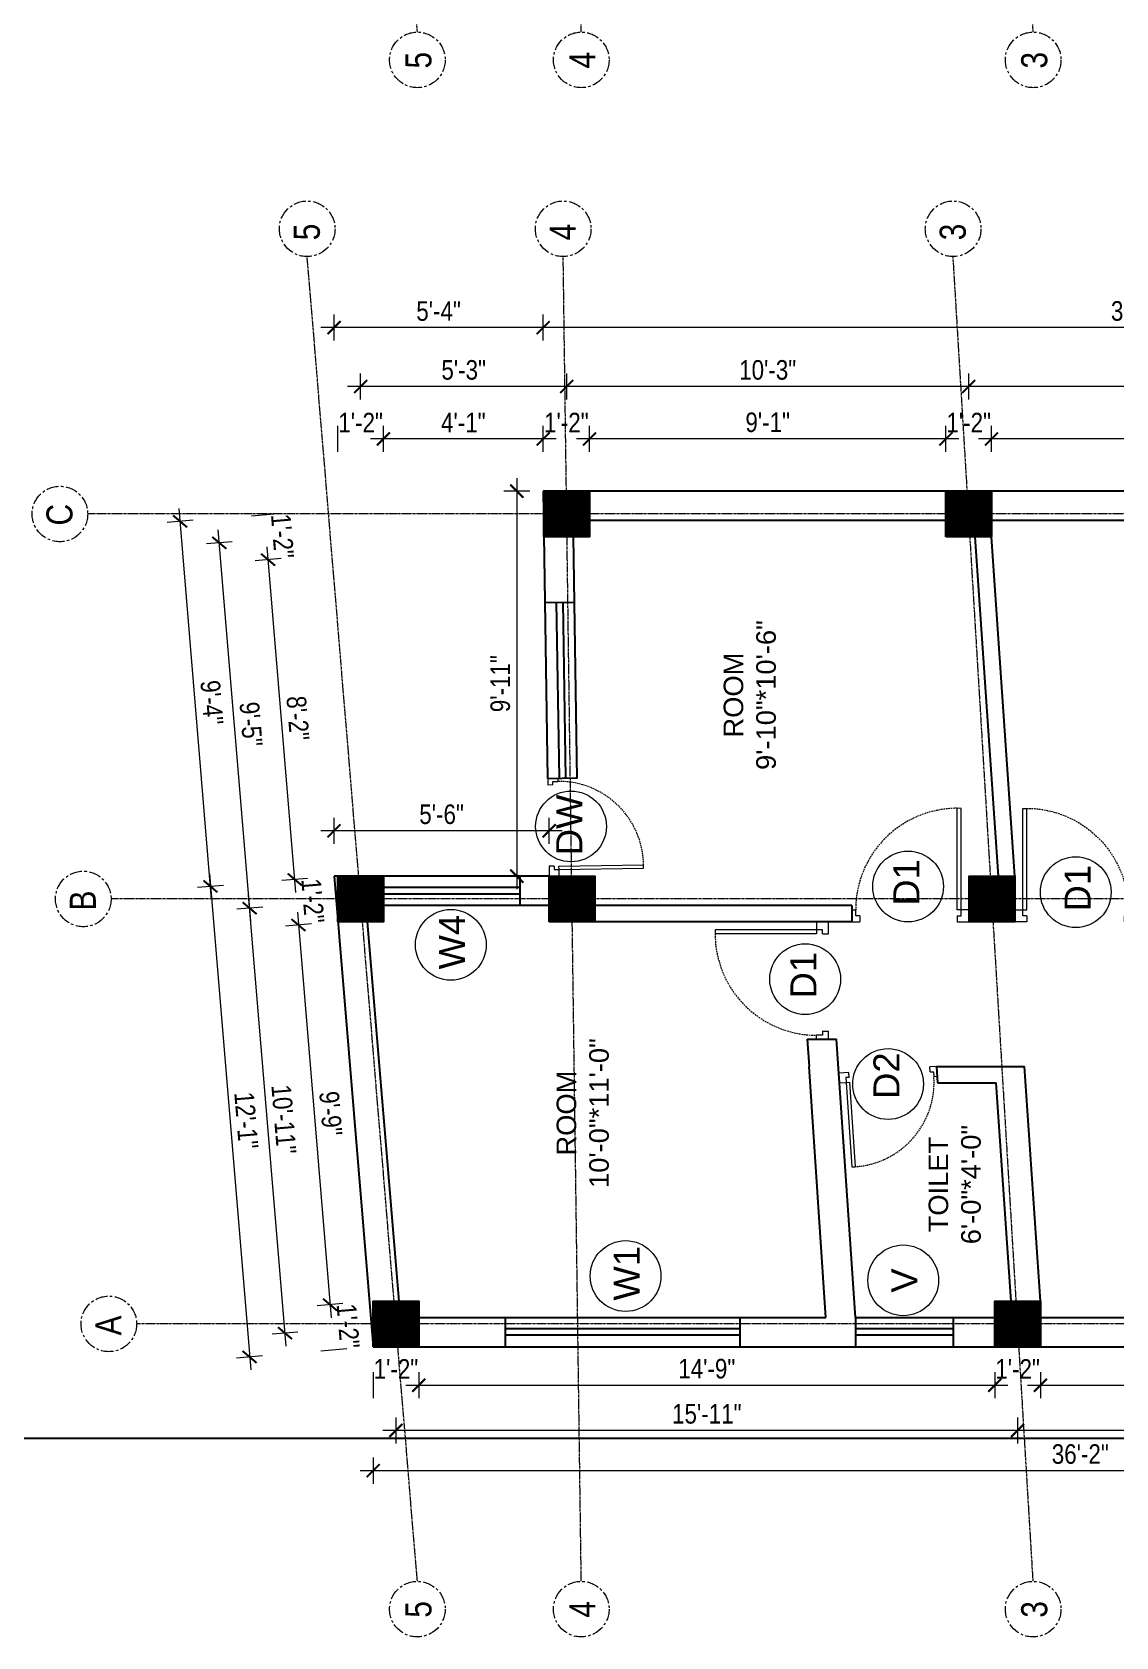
# Model space of a CAD drawing. Header units: inches. Extents: x -10117506 to -5032697, y -6529230 to -3253155.
# Drawn here: x -5060447.6 to -5060115, y -3256059.4 to -3255566.9 of the extents above; entities that cross this region are included whole.
import ezdxf

# ---------------------------------------------------------------- set-up
doc = ezdxf.new("R2010")
doc.units = ezdxf.units.IN
doc.header["$LTSCALE"] = 2
doc.header["$MEASUREMENT"] = 0
doc.header["$PDMODE"] = 34
doc.linetypes.add('CENTER', pattern=[2, 1.25, -0.25, 0.25, -0.25])
doc.linetypes.add('HIDDEN', pattern=[0.375, 0.25, -0.125])
doc.layers.get('0').update_dxf_attribs({"linetype": 'CONTINUOUS'})
doc.layers.get('DEFPOINTS').update_dxf_attribs({"color": 141, "linetype": 'CONTINUOUS'})
doc.layers.add('A-Hatch', color=7, linetype='CONTINUOUS')
for name, color, linetype, lineweight in [('Annotate-Lite.w', 177, 'CONTINUOUS', 9), ('Annotations-Bold.w', 177, 'CONTINUOUS', 13), ('DIM 1-100', 4, 'CONTINUOUS', 13), ('Door-Window.w', 4, 'CONTINUOUS', 15), ('TEXT', 181, 'CONTINUOUS', 25)]:
    doc.layers.add(name, color=color, linetype=linetype, lineweight=lineweight)
doc.styles.add('ARAIL', font='ARIALN.TTF')
doc.styles.add('arial.', font='arial.ttf')
doc.styles.add('gaurav', font='arial.ttf')
doc.styles.get("Standard").update_dxf_attribs({"font": 'ARIALN.TTF'})
doc.dimstyles.new('1 by 96', dxfattribs={"dimtxt": 6, "dimasz": 4, "dimexe": 4, "dimexo": 4, "dimgap": 2, "dimtad": 1, "dimdec": 0, "dimzin": 0, "dimdsep": 46, "dimlunit": 4, "dimtxsty": 'Standard', "dimblk": 'ARCHTICK', "dimcen": 0, "dimdle": 4, "dimadec": 0, "dimazin": 0, "dimtfac": 1, "dimtdec": 0, "dimtix": 1, "dimtofl": 0, "dimtmove": 1, "dimatfit": 3, "dimldrblk": 'ARCHTICK', "dimfxl": 4, "dimfxlon": 1, "dimtolj": 1, "dimtzin": 0, "dimlwd": -1, "dimlwe": -1, "dimarcsym": 0})

# ---------------------------------------------------------------- blocks, each defined once
blk = doc.blocks.new('3-0')
at = {"ltscale": 3}
for p, q in [((11063.05, 10097.68), (11065.97, 10099.9)), ((11065.97, 10099.9), (11066.71, 10098.92)), ((11063.05, 10097.68), (11064.53, 10095.73)), ((11065.99, 10096.84), (11064.53, 10095.73)), ((11065.25, 10097.81), (11066.71, 10098.92)), ((11065.99, 10096.84), (11065.25, 10097.81)), ((11085.5, 10074.13), (11110.32, 10092.96)), ((11086.24, 10073.15), (11111.05, 10091.97)), ((11111.05, 10091.97), (11110.32, 10092.96)), ((11084.04, 10073.02), (11082.57, 10071.91)), ((11082.57, 10071.91), (11084.79, 10068.98)), ((11084.04, 10073.02), (11084.78, 10072.04)), ((11084.78, 10072.04), (11086.24, 10073.15)), ((11084.79, 10068.98), (11087.72, 10071.2)), ((11086.24, 10073.15), (11085.5, 10074.13)), ((11087.72, 10071.2), (11086.24, 10073.15))]:
    blk.add_line(p, q, dxfattribs=at)
at = {"layer": 'Door-Window.w', "color": 9, "linetype": 'HIDDEN', "lineweight": 18}
blk.add_arc((11085.5, 10074.13), 31.16, 37.1906, 127.1465, dxfattribs=at)
blk = doc.blocks.new('_ArchTick')
at = {"color": 0, "linetype": 'ByBlock', "const_width": 0.15}
blk.add_lwpolyline([(-0.5, -0.5), (0.5, 0.5)], dxfattribs=at)
blk = doc.blocks.new('*D1544')
at = {"layer": 'DEFPOINTS', "color": 0, "ltscale": 0.5, "transparency": 16777216}
for p in [(-5060354.97, -3255825.95), (-5060380.88, -3255973.52), (-5060342.97, -3255970.37)]:
    blk.add_point(p, dxfattribs=at)
at = {"layer": 'DIM 1-100', "color": 0, "ltscale": 0.5, "transparency": 16777216}
for p, q in [((-5060393.21, -3255825.11), (-5060380.55, -3255977.51)), ((-5060388.9, -3255828.77), (-5060396.87, -3255829.43)), ((-5060376.89, -3255973.19), (-5060384.86, -3255973.85))]:
    blk.add_line(p, q, dxfattribs=at)
at = {"layer": 'DIM 1-100', "color": 0, "ltscale": 0.5, "transparency": 16777216, "xscale": 4, "yscale": 4, "zscale": 4}
for p, rotation in [((-5060392.88, -3255829.1), 94.75152698519135), ((-5060380.88, -3255973.52), 274.7515269851913)]:
    blk.add_blockref('_ArchTick', p, dxfattribs=dict(at, rotation=rotation))
at = {"layer": 'DIM 1-100', "color": 0, "ltscale": 0.5, "transparency": 16777216, "insert": (-5060381.89, -3255900.9), "char_height": 6, "attachment_point": 5, "rotation": 274.7515}
blk.add_mtext('\\A1;12\'-1"', dxfattribs=at)
blk = doc.blocks.new('*D1545')
at = {"layer": 'DEFPOINTS', "color": 0, "ltscale": 0.5, "transparency": 16777216}
for p in [(-5060367.05, -3255826.95), (-5060354.97, -3255825.95), (-5060353.81, -3255839.95)]:
    blk.add_point(p, dxfattribs=at)
at = {"layer": 'DIM 1-100', "color": 0, "ltscale": 0.5, "transparency": 16777216}
for p, q in [((-5060363.07, -3255826.62), (-5060371.04, -3255827.28)), ((-5060361.9, -3255840.62), (-5060369.88, -3255841.28))]:
    blk.add_line(p, q, dxfattribs=at)
at = {"layer": 'DIM 1-100', "color": 0, "ltscale": 0.5, "transparency": 16777216, "insert": (-5060361.48, -3255833.54), "char_height": 6, "attachment_point": 5, "rotation": 274.7515}
blk.add_mtext('\\A1;1\'-2"', dxfattribs=at)
blk = doc.blocks.new('*D1546')
at = {"layer": 'DEFPOINTS', "color": 0, "ltscale": 0.5, "transparency": 16777216}
for p in [(-5060353.81, -3255839.95), (-5060356.2, -3255957.47), (-5060342.97, -3255956.37)]:
    blk.add_point(p, dxfattribs=at)
at = {"layer": 'DIM 1-100', "color": 0, "ltscale": 0.5, "transparency": 16777216}
for p, q in [((-5060366.22, -3255836.97), (-5060355.87, -3255961.46)), ((-5060361.9, -3255840.62), (-5060369.88, -3255841.28)), ((-5060352.22, -3255957.14), (-5060360.19, -3255957.8))]:
    blk.add_line(p, q, dxfattribs=at)
at = {"layer": 'DIM 1-100', "color": 0, "ltscale": 0.5, "transparency": 16777216, "xscale": 4, "yscale": 4, "zscale": 4}
for p, rotation in [((-5060365.89, -3255840.95), 94.75152700322485), ((-5060356.2, -3255957.47), 274.7515270032249)]:
    blk.add_blockref('_ArchTick', p, dxfattribs=dict(at, rotation=rotation))
at = {"layer": 'DIM 1-100', "color": 0, "ltscale": 0.5, "transparency": 16777216, "insert": (-5060356, -3255898.79), "char_height": 6, "attachment_point": 5, "rotation": 274.7515}
blk.add_mtext('\\A1;9\'-9"', dxfattribs=at)
blk = doc.blocks.new('*D1547')
at = {"layer": 'DEFPOINTS', "color": 0, "ltscale": 0.5, "transparency": 16777216}
for p in [(-5060342.97, -3255956.37), (-5060355.05, -3255971.38), (-5060342.97, -3255970.37)]:
    blk.add_point(p, dxfattribs=at)
at = {"layer": 'DIM 1-100', "color": 0, "ltscale": 0.5, "transparency": 16777216}
for p, q in [((-5060352.22, -3255957.14), (-5060360.19, -3255957.8)), ((-5060351.06, -3255971.04), (-5060359.03, -3255971.71))]:
    blk.add_line(p, q, dxfattribs=at)
at = {"layer": 'DIM 1-100', "color": 0, "ltscale": 0.5, "transparency": 16777216, "insert": (-5060350.63, -3255964.01), "char_height": 6, "attachment_point": 5, "rotation": 274.7515}
blk.add_mtext('\\A1;1\'-2"', dxfattribs=at)
blk = doc.blocks.new('*D1548')
at = {"layer": 'DEFPOINTS', "color": 0, "ltscale": 0.5, "transparency": 16777216}
for p in [(-5060380.86, -3255835.78), (-5060346.81, -3255832.95), (-5060335.97, -3255963.37)]:
    blk.add_point(p, dxfattribs=at)
at = {"layer": 'DIM 1-100', "color": 0, "ltscale": 0.5, "transparency": 16777216}
for p, q in [((-5060369.68, -3255970.19), (-5060381.19, -3255831.79)), ((-5060376.87, -3255835.45), (-5060384.84, -3255836.11)), ((-5060366.03, -3255965.87), (-5060374, -3255966.53))]:
    blk.add_line(p, q, dxfattribs=at)
at = {"layer": 'DIM 1-100', "color": 0, "ltscale": 0.5, "transparency": 16777216, "xscale": 4, "yscale": 4, "zscale": 4}
for p, rotation in [((-5060380.86, -3255835.78), 94.75152698525795), ((-5060370.02, -3255966.2), 274.751526985258)]:
    blk.add_blockref('_ArchTick', p, dxfattribs=dict(at, rotation=rotation))
at = {"layer": 'DIM 1-100', "color": 0, "ltscale": 0.5, "transparency": 16777216, "insert": (-5060370.39, -3255900.57), "char_height": 6, "attachment_point": 5, "rotation": 274.7515}
blk.add_mtext('\\A1;10\'-11"', dxfattribs=at)
blk = doc.blocks.new('*D1549')
at = {"layer": 'DEFPOINTS', "color": 0, "ltscale": 0.5, "transparency": 16777216}
for p in [(-5060342.97, -3255970.37), (-5060328.97, -3255970.37), (-5060328.97, -3255982.2)]:
    blk.add_point(p, dxfattribs=at)
at = {"layer": 'DIM 1-100', "color": 0, "ltscale": 0.5, "transparency": 16777216}
for p, q in [((-5060342.97, -3255978.2), (-5060342.97, -3255986.2)), ((-5060328.97, -3255978.2), (-5060328.97, -3255986.2))]:
    blk.add_line(p, q, dxfattribs=at)
at = {"layer": 'DIM 1-100', "color": 0, "ltscale": 0.5, "transparency": 16777216, "insert": (-5060335.97, -3255977.19), "char_height": 6, "attachment_point": 5}
blk.add_mtext('\\A1;1\'-2"', dxfattribs=at)
blk = doc.blocks.new('*D1550')
at = {"layer": 'DEFPOINTS', "color": 0, "ltscale": 0.5, "transparency": 16777216}
for p in [(-5060328.97, -3255970.37), (-5060152.18, -3255970.37), (-5060152.18, -3255982.2)]:
    blk.add_point(p, dxfattribs=at)
at = {"layer": 'DIM 1-100', "color": 0, "ltscale": 0.5, "transparency": 16777216}
for p, q in [((-5060328.97, -3255978.2), (-5060328.97, -3255986.2)), ((-5060152.18, -3255978.2), (-5060152.18, -3255986.2)), ((-5060332.97, -3255982.2), (-5060148.18, -3255982.2))]:
    blk.add_line(p, q, dxfattribs=at)
at = {"layer": 'DIM 1-100', "color": 0, "ltscale": 0.5, "transparency": 16777216, "xscale": 4, "yscale": 4, "zscale": 4, "rotation": 180}
blk.add_blockref('_ArchTick', (-5060328.97, -3255982.2), dxfattribs=at)
at = {"layer": 'DIM 1-100', "color": 0, "ltscale": 0.5, "transparency": 16777216, "xscale": 4, "yscale": 4, "zscale": 4}
blk.add_blockref('_ArchTick', (-5060152.18, -3255982.2), dxfattribs=at)
at = {"layer": 'DIM 1-100', "color": 0, "ltscale": 0.5, "transparency": 16777216, "insert": (-5060240.57, -3255977.14), "char_height": 6, "attachment_point": 5}
blk.add_mtext('\\A1;14\'-9"', dxfattribs=at)
blk = doc.blocks.new('*D1551')
at = {"layer": 'DEFPOINTS', "color": 0, "ltscale": 0.5, "transparency": 16777216}
for p in [(-5060152.18, -3255970.37), (-5060138.18, -3255970.37), (-5060138.18, -3255982.2)]:
    blk.add_point(p, dxfattribs=at)
at = {"layer": 'DIM 1-100', "color": 0, "ltscale": 0.5, "transparency": 16777216}
for p, q in [((-5060152.18, -3255978.2), (-5060152.18, -3255986.2)), ((-5060138.18, -3255978.2), (-5060138.18, -3255986.2))]:
    blk.add_line(p, q, dxfattribs=at)
at = {"layer": 'DIM 1-100', "color": 0, "ltscale": 0.5, "transparency": 16777216, "insert": (-5060145.18, -3255977.19), "char_height": 6, "attachment_point": 5}
blk.add_mtext('\\A1;1\'-2"', dxfattribs=at)
blk = doc.blocks.new('*D1552')
at = {"layer": 'DEFPOINTS', "color": 0, "ltscale": 0.5, "transparency": 16777216}
for p in [(-5060138.18, -3255970.37), (-5060016.93, -3255970.37), (-5060016.93, -3255982.2)]:
    blk.add_point(p, dxfattribs=at)
at = {"layer": 'DIM 1-100', "color": 0, "ltscale": 0.5, "transparency": 16777216}
for p, q in [((-5060138.18, -3255978.2), (-5060138.18, -3255986.2)), ((-5060016.93, -3255978.2), (-5060016.93, -3255986.2)), ((-5060142.18, -3255982.2), (-5060012.93, -3255982.2))]:
    blk.add_line(p, q, dxfattribs=at)
at = {"layer": 'DIM 1-100', "color": 0, "ltscale": 0.5, "transparency": 16777216, "xscale": 4, "yscale": 4, "zscale": 4, "rotation": 180}
blk.add_blockref('_ArchTick', (-5060138.18, -3255982.2), dxfattribs=at)
at = {"layer": 'DIM 1-100', "color": 0, "ltscale": 0.5, "transparency": 16777216, "xscale": 4, "yscale": 4, "zscale": 4}
blk.add_blockref('_ArchTick', (-5060016.93, -3255982.2), dxfattribs=at)
at = {"layer": 'DIM 1-100', "color": 0, "ltscale": 0.5, "transparency": 16777216, "insert": (-5060077.55, -3255977.14), "char_height": 6, "attachment_point": 5}
blk.add_mtext('\\A1;10\'-1"', dxfattribs=at)
blk = doc.blocks.new('*D1557')
at = {"layer": 'DEFPOINTS', "color": 0, "ltscale": 0.5, "transparency": 16777216}
for p in [(-5060145.18, -3255963.37), (-5060009.93, -3255963.37), (-5060145.18, -3255996.07)]:
    blk.add_point(p, dxfattribs=at)
at = {"layer": 'DIM 1-100', "color": 0, "ltscale": 0.5, "transparency": 16777216}
for p, q in [((-5060145.18, -3255992.07), (-5060145.18, -3256000.07)), ((-5060009.93, -3255992.07), (-5060009.93, -3256000.07)), ((-5060005.93, -3255996.07), (-5060149.18, -3255996.07))]:
    blk.add_line(p, q, dxfattribs=at)
at = {"layer": 'DIM 1-100', "color": 0, "ltscale": 0.5, "transparency": 16777216, "xscale": 4, "yscale": 4, "zscale": 4, "rotation": 180}
blk.add_blockref('_ArchTick', (-5060145.18, -3255996.07), dxfattribs=at)
at = {"layer": 'DIM 1-100', "color": 0, "ltscale": 0.5, "transparency": 16777216, "xscale": 4, "yscale": 4, "zscale": 4}
blk.add_blockref('_ArchTick', (-5060009.93, -3255996.07), dxfattribs=at)
at = {"layer": 'DIM 1-100', "color": 0, "ltscale": 0.5, "transparency": 16777216, "insert": (-5060077.55, -3255991.01), "char_height": 6, "attachment_point": 5}
blk.add_mtext('\\A1;11\'-3"', dxfattribs=at)
blk = doc.blocks.new('*D1558')
at = {"layer": 'DEFPOINTS', "color": 0, "ltscale": 0.5, "transparency": 16777216}
for p in [(-5060335.97, -3255963.37), (-5060145.18, -3255963.37), (-5060335.97, -3255996.07)]:
    blk.add_point(p, dxfattribs=at)
at = {"layer": 'DIM 1-100', "color": 0, "ltscale": 0.5, "transparency": 16777216}
for p, q in [((-5060335.97, -3255992.07), (-5060335.97, -3256000.07)), ((-5060145.18, -3255992.07), (-5060145.18, -3256000.07)), ((-5060141.18, -3255996.07), (-5060339.97, -3255996.07))]:
    blk.add_line(p, q, dxfattribs=at)
at = {"layer": 'DIM 1-100', "color": 0, "ltscale": 0.5, "transparency": 16777216, "xscale": 4, "yscale": 4, "zscale": 4, "rotation": 180}
blk.add_blockref('_ArchTick', (-5060335.97, -3255996.07), dxfattribs=at)
at = {"layer": 'DIM 1-100', "color": 0, "ltscale": 0.5, "transparency": 16777216, "xscale": 4, "yscale": 4, "zscale": 4}
blk.add_blockref('_ArchTick', (-5060145.18, -3255996.07), dxfattribs=at)
at = {"layer": 'DIM 1-100', "color": 0, "ltscale": 0.5, "transparency": 16777216, "insert": (-5060240.57, -3255991.01), "char_height": 6, "attachment_point": 5}
blk.add_mtext('\\A1;15\'-11"', dxfattribs=at)
blk = doc.blocks.new('*D1559')
at = {"layer": 'DEFPOINTS', "color": 0, "ltscale": 0.5, "transparency": 16777216}
for p in [(-5060342.97, -3255970.37), (-5059908.91, -3255970.37), (-5059908.91, -3256008.41)]:
    blk.add_point(p, dxfattribs=at)
at = {"layer": 'DIM 1-100', "color": 0, "ltscale": 0.5, "transparency": 16777216}
for p, q in [((-5060342.97, -3256004.41), (-5060342.97, -3256012.41)), ((-5059908.91, -3256004.41), (-5059908.91, -3256012.41)), ((-5060346.97, -3256008.41), (-5059904.91, -3256008.41))]:
    blk.add_line(p, q, dxfattribs=at)
at = {"layer": 'DIM 1-100', "color": 0, "ltscale": 0.5, "transparency": 16777216, "xscale": 4, "yscale": 4, "zscale": 4, "rotation": 180}
blk.add_blockref('_ArchTick', (-5060342.97, -3256008.41), dxfattribs=at)
at = {"layer": 'DIM 1-100', "color": 0, "ltscale": 0.5, "transparency": 16777216, "xscale": 4, "yscale": 4, "zscale": 4}
blk.add_blockref('_ArchTick', (-5059908.91, -3256008.41), dxfattribs=at)
at = {"layer": 'DIM 1-100', "color": 0, "ltscale": 0.5, "transparency": 16777216, "insert": (-5060125.94, -3256003.35), "char_height": 6, "attachment_point": 5}
blk.add_mtext('\\A1;36\'-2"', dxfattribs=at)
blk = doc.blocks.new('*D1565')
at = {"layer": 'DEFPOINTS', "color": 0, "ltscale": 0.5, "transparency": 16777216}
for p in [(-5060153.19, -3255691.74), (-5060153.19, -3255707.8), (-5060031.95, -3255707.79)]:
    blk.add_point(p, dxfattribs=at)
at = {"layer": 'DIM 1-100', "color": 0, "ltscale": 0.5, "transparency": 16777216}
for p, q in [((-5060153.19, -3255695.74), (-5060153.19, -3255687.74)), ((-5060031.95, -3255695.74), (-5060031.95, -3255687.74)), ((-5060027.95, -3255691.74), (-5060157.19, -3255691.74))]:
    blk.add_line(p, q, dxfattribs=at)
at = {"layer": 'DIM 1-100', "color": 0, "ltscale": 0.5, "transparency": 16777216, "xscale": 4, "yscale": 4, "zscale": 4, "rotation": 180}
blk.add_blockref('_ArchTick', (-5060153.19, -3255691.74), dxfattribs=at)
at = {"layer": 'DIM 1-100', "color": 0, "ltscale": 0.5, "transparency": 16777216, "xscale": 4, "yscale": 4, "zscale": 4}
blk.add_blockref('_ArchTick', (-5060031.95, -3255691.74), dxfattribs=at)
at = {"layer": 'DIM 1-100', "color": 0, "ltscale": 0.5, "transparency": 16777216, "insert": (-5060092.57, -3255686.68), "char_height": 6, "attachment_point": 5}
blk.add_mtext('\\A1;10\'-1"', dxfattribs=at)
blk = doc.blocks.new('*D1566')
at = {"layer": 'DEFPOINTS', "color": 0, "ltscale": 0.5, "transparency": 16777216}
for p in [(-5060167.19, -3255691.74), (-5060167.19, -3255707.79), (-5060153.19, -3255707.8)]:
    blk.add_point(p, dxfattribs=at)
at = {"layer": 'DIM 1-100', "color": 0, "ltscale": 0.5, "transparency": 16777216}
for p, q in [((-5060167.19, -3255695.74), (-5060167.19, -3255687.74)), ((-5060153.19, -3255695.74), (-5060153.19, -3255687.74))]:
    blk.add_line(p, q, dxfattribs=at)
at = {"layer": 'DIM 1-100', "color": 0, "ltscale": 0.5, "transparency": 16777216, "insert": (-5060160.19, -3255686.73), "char_height": 6, "attachment_point": 5}
blk.add_mtext('\\A1;1\'-2"', dxfattribs=at)
blk = doc.blocks.new('*D1567')
at = {"layer": 'DEFPOINTS', "color": 0, "ltscale": 0.5, "transparency": 16777216}
for p in [(-5060276.56, -3255691.74), (-5060276.56, -3255707.79), (-5060167.19, -3255707.79)]:
    blk.add_point(p, dxfattribs=at)
at = {"layer": 'DIM 1-100', "color": 0, "ltscale": 0.5, "transparency": 16777216}
for p, q in [((-5060276.56, -3255695.74), (-5060276.56, -3255687.74)), ((-5060167.19, -3255695.74), (-5060167.19, -3255687.74)), ((-5060163.19, -3255691.74), (-5060280.56, -3255691.74))]:
    blk.add_line(p, q, dxfattribs=at)
at = {"layer": 'DIM 1-100', "color": 0, "ltscale": 0.5, "transparency": 16777216, "xscale": 4, "yscale": 4, "zscale": 4, "rotation": 180}
blk.add_blockref('_ArchTick', (-5060276.56, -3255691.74), dxfattribs=at)
at = {"layer": 'DIM 1-100', "color": 0, "ltscale": 0.5, "transparency": 16777216, "xscale": 4, "yscale": 4, "zscale": 4}
blk.add_blockref('_ArchTick', (-5060167.19, -3255691.74), dxfattribs=at)
at = {"layer": 'DIM 1-100', "color": 0, "ltscale": 0.5, "transparency": 16777216, "insert": (-5060221.88, -3255686.68), "char_height": 6, "attachment_point": 5}
blk.add_mtext('\\A1;9\'-1"', dxfattribs=at)
blk = doc.blocks.new('*D1568')
at = {"layer": 'DEFPOINTS', "color": 0, "ltscale": 0.5, "transparency": 16777216}
for p in [(-5060290.78, -3255691.74), (-5060290.78, -3255708.01), (-5060276.56, -3255707.79)]:
    blk.add_point(p, dxfattribs=at)
at = {"layer": 'DIM 1-100', "color": 0, "ltscale": 0.5, "transparency": 16777216}
for p, q in [((-5060290.78, -3255695.74), (-5060290.78, -3255687.74)), ((-5060276.56, -3255695.74), (-5060276.56, -3255687.74))]:
    blk.add_line(p, q, dxfattribs=at)
at = {"layer": 'DIM 1-100', "color": 0, "ltscale": 0.5, "transparency": 16777216, "insert": (-5060283.67, -3255686.73), "char_height": 6, "attachment_point": 5}
blk.add_mtext('\\A1;1\'-2"', dxfattribs=at)
blk = doc.blocks.new('*D1569')
at = {"layer": 'DEFPOINTS', "color": 0, "ltscale": 0.5, "transparency": 16777216}
for p in [(-5060339.81, -3255691.74), (-5060290.78, -3255708.01), (-5060339.81, -3255825.95)]:
    blk.add_point(p, dxfattribs=at)
at = {"layer": 'DIM 1-100', "color": 0, "ltscale": 0.5, "transparency": 16777216}
for p, q in [((-5060339.81, -3255695.74), (-5060339.81, -3255687.74)), ((-5060290.78, -3255695.74), (-5060290.78, -3255687.74)), ((-5060286.78, -3255691.74), (-5060343.81, -3255691.74))]:
    blk.add_line(p, q, dxfattribs=at)
at = {"layer": 'DIM 1-100', "color": 0, "ltscale": 0.5, "transparency": 16777216, "xscale": 4, "yscale": 4, "zscale": 4, "rotation": 180}
blk.add_blockref('_ArchTick', (-5060339.81, -3255691.74), dxfattribs=at)
at = {"layer": 'DIM 1-100', "color": 0, "ltscale": 0.5, "transparency": 16777216, "xscale": 4, "yscale": 4, "zscale": 4}
blk.add_blockref('_ArchTick', (-5060290.78, -3255691.74), dxfattribs=at)
at = {"layer": 'DIM 1-100', "color": 0, "ltscale": 0.5, "transparency": 16777216, "insert": (-5060315.29, -3255686.73), "char_height": 6, "attachment_point": 5}
blk.add_mtext('\\A1;4\'-1"', dxfattribs=at)
blk = doc.blocks.new('*D1570')
at = {"layer": 'DEFPOINTS', "color": 0, "ltscale": 0.5, "transparency": 16777216}
for p in [(-5060353.81, -3255691.74), (-5060353.81, -3255825.95), (-5060339.81, -3255825.95)]:
    blk.add_point(p, dxfattribs=at)
at = {"layer": 'DIM 1-100', "color": 0, "ltscale": 0.5, "transparency": 16777216}
for p, q in [((-5060353.81, -3255695.74), (-5060353.81, -3255687.74)), ((-5060339.81, -3255695.74), (-5060339.81, -3255687.74))]:
    blk.add_line(p, q, dxfattribs=at)
at = {"layer": 'DIM 1-100', "color": 0, "ltscale": 0.5, "transparency": 16777216, "insert": (-5060346.81, -3255686.73), "char_height": 6, "attachment_point": 5}
blk.add_mtext('\\A1;1\'-2"', dxfattribs=at)
blk = doc.blocks.new('*D1578')
at = {"layer": 'DEFPOINTS', "color": 0, "ltscale": 0.5, "transparency": 16777216}
for p in [(-5060160.19, -3255675.66), (-5060160.19, -3255714.8), (-5060024.95, -3255714.79)]:
    blk.add_point(p, dxfattribs=at)
at = {"layer": 'DIM 1-100', "color": 0, "ltscale": 0.5, "transparency": 16777216}
for p, q in [((-5060160.19, -3255679.66), (-5060160.19, -3255671.66)), ((-5060024.95, -3255679.66), (-5060024.95, -3255671.66)), ((-5060020.95, -3255675.66), (-5060164.19, -3255675.66))]:
    blk.add_line(p, q, dxfattribs=at)
at = {"layer": 'DIM 1-100', "color": 0, "ltscale": 0.5, "transparency": 16777216, "xscale": 4, "yscale": 4, "zscale": 4, "rotation": 180}
blk.add_blockref('_ArchTick', (-5060160.19, -3255675.66), dxfattribs=at)
at = {"layer": 'DIM 1-100', "color": 0, "ltscale": 0.5, "transparency": 16777216, "xscale": 4, "yscale": 4, "zscale": 4}
blk.add_blockref('_ArchTick', (-5060024.95, -3255675.66), dxfattribs=at)
at = {"layer": 'DIM 1-100', "color": 0, "ltscale": 0.5, "transparency": 16777216, "insert": (-5060092.57, -3255670.6), "char_height": 6, "attachment_point": 5}
blk.add_mtext('\\A1;11\'-3"', dxfattribs=at)
blk = doc.blocks.new('*D1579')
at = {"layer": 'DEFPOINTS', "color": 0, "ltscale": 0.5, "transparency": 16777216}
for p in [(-5060283.56, -3255675.66), (-5060283.56, -3255714.79), (-5060160.19, -3255714.8)]:
    blk.add_point(p, dxfattribs=at)
at = {"layer": 'DIM 1-100', "color": 0, "ltscale": 0.5, "transparency": 16777216}
for p, q in [((-5060283.56, -3255679.66), (-5060283.56, -3255671.66)), ((-5060160.19, -3255679.66), (-5060160.19, -3255671.66)), ((-5060156.19, -3255675.66), (-5060287.56, -3255675.66))]:
    blk.add_line(p, q, dxfattribs=at)
at = {"layer": 'DIM 1-100', "color": 0, "ltscale": 0.5, "transparency": 16777216, "xscale": 4, "yscale": 4, "zscale": 4, "rotation": 180}
blk.add_blockref('_ArchTick', (-5060283.56, -3255675.66), dxfattribs=at)
at = {"layer": 'DIM 1-100', "color": 0, "ltscale": 0.5, "transparency": 16777216, "xscale": 4, "yscale": 4, "zscale": 4}
blk.add_blockref('_ArchTick', (-5060160.19, -3255675.66), dxfattribs=at)
at = {"layer": 'DIM 1-100', "color": 0, "ltscale": 0.5, "transparency": 16777216, "insert": (-5060221.88, -3255670.6), "char_height": 6, "attachment_point": 5}
blk.add_mtext('\\A1;10\'-3"', dxfattribs=at)
blk = doc.blocks.new('*D1580')
at = {"layer": 'DEFPOINTS', "color": 0, "ltscale": 0.5, "transparency": 16777216}
for p in [(-5060346.81, -3255675.66), (-5060283.56, -3255714.79), (-5060346.81, -3255832.95)]:
    blk.add_point(p, dxfattribs=at)
at = {"layer": 'DIM 1-100', "color": 0, "ltscale": 0.5, "transparency": 16777216}
for p, q in [((-5060346.81, -3255679.66), (-5060346.81, -3255671.66)), ((-5060283.56, -3255679.66), (-5060283.56, -3255671.66)), ((-5060279.56, -3255675.66), (-5060350.81, -3255675.66))]:
    blk.add_line(p, q, dxfattribs=at)
at = {"layer": 'DIM 1-100', "color": 0, "ltscale": 0.5, "transparency": 16777216, "xscale": 4, "yscale": 4, "zscale": 4, "rotation": 180}
blk.add_blockref('_ArchTick', (-5060346.81, -3255675.66), dxfattribs=at)
at = {"layer": 'DIM 1-100', "color": 0, "ltscale": 0.5, "transparency": 16777216, "xscale": 4, "yscale": 4, "zscale": 4}
blk.add_blockref('_ArchTick', (-5060283.56, -3255675.66), dxfattribs=at)
at = {"layer": 'DIM 1-100', "color": 0, "ltscale": 0.5, "transparency": 16777216, "insert": (-5060315.18, -3255670.6), "char_height": 6, "attachment_point": 5}
blk.add_mtext('\\A1;5\'-3"', dxfattribs=at)
blk = doc.blocks.new('*D1581')
at = {"layer": 'DEFPOINTS', "color": 0, "ltscale": 0.5, "transparency": 16777216}
for p in [(-5060290.78, -3255657.59), (-5060290.78, -3255707.79), (-5059924.78, -3255707.79)]:
    blk.add_point(p, dxfattribs=at)
at = {"layer": 'DIM 1-100', "color": 0, "ltscale": 0.5, "transparency": 16777216}
for p, q in [((-5060290.78, -3255661.59), (-5060290.78, -3255653.59)), ((-5059924.78, -3255661.59), (-5059924.78, -3255653.59)), ((-5059920.78, -3255657.59), (-5060294.78, -3255657.59))]:
    blk.add_line(p, q, dxfattribs=at)
at = {"layer": 'DIM 1-100', "color": 0, "ltscale": 0.5, "transparency": 16777216, "xscale": 4, "yscale": 4, "zscale": 4, "rotation": 180}
blk.add_blockref('_ArchTick', (-5060290.78, -3255657.59), dxfattribs=at)
at = {"layer": 'DIM 1-100', "color": 0, "ltscale": 0.5, "transparency": 16777216, "xscale": 4, "yscale": 4, "zscale": 4}
blk.add_blockref('_ArchTick', (-5059924.78, -3255657.59), dxfattribs=at)
at = {"layer": 'DIM 1-100', "color": 0, "ltscale": 0.5, "transparency": 16777216, "insert": (-5060107.78, -3255652.52), "char_height": 6, "attachment_point": 5}
blk.add_mtext('\\A1;30\'-6"', dxfattribs=at)
blk = doc.blocks.new('*D1582')
at = {"layer": 'DEFPOINTS', "color": 0, "ltscale": 0.5, "transparency": 16777216}
for p in [(-5060354.97, -3255657.59), (-5060290.78, -3255707.79), (-5060354.97, -3255825.95)]:
    blk.add_point(p, dxfattribs=at)
at = {"layer": 'DIM 1-100', "color": 0, "ltscale": 0.5, "transparency": 16777216}
for p, q in [((-5060354.97, -3255661.59), (-5060354.97, -3255653.59)), ((-5060290.78, -3255661.59), (-5060290.78, -3255653.59)), ((-5060286.78, -3255657.59), (-5060358.97, -3255657.59))]:
    blk.add_line(p, q, dxfattribs=at)
at = {"layer": 'DIM 1-100', "color": 0, "ltscale": 0.5, "transparency": 16777216, "xscale": 4, "yscale": 4, "zscale": 4, "rotation": 180}
blk.add_blockref('_ArchTick', (-5060354.97, -3255657.59), dxfattribs=at)
at = {"layer": 'DIM 1-100', "color": 0, "ltscale": 0.5, "transparency": 16777216, "xscale": 4, "yscale": 4, "zscale": 4}
blk.add_blockref('_ArchTick', (-5060290.78, -3255657.59), dxfattribs=at)
at = {"layer": 'DIM 1-100', "color": 0, "ltscale": 0.5, "transparency": 16777216, "insert": (-5060322.88, -3255652.54), "char_height": 6, "attachment_point": 5}
blk.add_mtext('\\A1;5\'-4"', dxfattribs=at)
blk = doc.blocks.new('*D1583')
at = {"layer": 'DEFPOINTS', "color": 0, "ltscale": 0.5, "transparency": 16777216}
for p in [(-5060354.97, -3255812.04), (-5060354.97, -3255825.95), (-5060288.95, -3255825.95)]:
    blk.add_point(p, dxfattribs=at)
at = {"layer": 'DIM 1-100', "color": 0, "ltscale": 0.5, "transparency": 16777216}
for p, q in [((-5060284.95, -3255812.04), (-5060358.97, -3255812.04)), ((-5060354.97, -3255816.04), (-5060354.97, -3255808.04)), ((-5060288.95, -3255816.04), (-5060288.95, -3255808.04))]:
    blk.add_line(p, q, dxfattribs=at)
at = {"layer": 'DIM 1-100', "color": 0, "ltscale": 0.5, "transparency": 16777216, "xscale": 4, "yscale": 4, "zscale": 4, "rotation": 180}
blk.add_blockref('_ArchTick', (-5060354.97, -3255812.04), dxfattribs=at)
at = {"layer": 'DIM 1-100', "color": 0, "ltscale": 0.5, "transparency": 16777216, "xscale": 4, "yscale": 4, "zscale": 4}
blk.add_blockref('_ArchTick', (-5060288.95, -3255812.04), dxfattribs=at)
at = {"layer": 'DIM 1-100', "color": 0, "ltscale": 0.5, "transparency": 16777216, "insert": (-5060321.96, -3255806.98), "char_height": 6, "attachment_point": 5}
blk.add_mtext('\\A1;5\'-6"', dxfattribs=at)
blk = doc.blocks.new('*D1584')
at = {"layer": 'DEFPOINTS', "color": 0, "ltscale": 0.5, "transparency": 16777216}
for p in [(-5060290.78, -3255707.79), (-5060298.87, -3255825.95), (-5060288.95, -3255825.95)]:
    blk.add_point(p, dxfattribs=at)
at = {"layer": 'DIM 1-100', "color": 0, "ltscale": 0.5, "transparency": 16777216}
for p, q in [((-5060298.87, -3255703.79), (-5060298.87, -3255829.95)), ((-5060294.87, -3255707.79), (-5060302.87, -3255707.79)), ((-5060294.87, -3255825.95), (-5060302.87, -3255825.95))]:
    blk.add_line(p, q, dxfattribs=at)
at = {"layer": 'DIM 1-100', "color": 0, "ltscale": 0.5, "transparency": 16777216, "xscale": 4, "yscale": 4, "zscale": 4}
for p, rotation in [((-5060298.87, -3255707.79), 90), ((-5060298.87, -3255825.95), 270)]:
    blk.add_blockref('_ArchTick', p, dxfattribs=dict(at, rotation=rotation))
at = {"layer": 'DIM 1-100', "color": 0, "ltscale": 0.5, "transparency": 16777216, "insert": (-5060303.93, -3255766.87), "char_height": 6, "attachment_point": 5, "rotation": 90}
blk.add_mtext('\\A1;9\'-11"', dxfattribs=at)
blk = doc.blocks.new('*D1585')
at = {"layer": 'DEFPOINTS', "color": 0, "ltscale": 0.5, "transparency": 16777216}
for p in [(-5060290.56, -3255721.79), (-5060375.21, -3255728.82), (-5060354.97, -3255825.95)]:
    blk.add_point(p, dxfattribs=at)
at = {"layer": 'DIM 1-100', "color": 0, "ltscale": 0.5, "transparency": 16777216}
for p, q in [((-5060371.22, -3255728.49), (-5060379.2, -3255729.15)), ((-5060366.72, -3255830.94), (-5060375.54, -3255724.84)), ((-5060363.07, -3255826.62), (-5060371.04, -3255827.28))]:
    blk.add_line(p, q, dxfattribs=at)
at = {"layer": 'DIM 1-100', "color": 0, "ltscale": 0.5, "transparency": 16777216, "xscale": 4, "yscale": 4, "zscale": 4}
for p, rotation in [((-5060375.21, -3255728.82), 94.75152700322485), ((-5060367.05, -3255826.95), 274.7515270032249)]:
    blk.add_blockref('_ArchTick', p, dxfattribs=dict(at, rotation=rotation))
at = {"layer": 'DIM 1-100', "color": 0, "ltscale": 0.5, "transparency": 16777216, "insert": (-5060366.09, -3255777.47), "char_height": 6, "attachment_point": 5, "rotation": 274.7515}
blk.add_mtext('\\A1;8\'-2"', dxfattribs=at)
blk = doc.blocks.new('*D1586')
at = {"layer": 'DEFPOINTS', "color": 0, "ltscale": 0.5, "transparency": 16777216}
for p in [(-5060290.78, -3255708.01), (-5060376.35, -3255715.12), (-5060290.56, -3255721.79)]:
    blk.add_point(p, dxfattribs=at)
at = {"layer": 'DIM 1-100', "color": 0, "ltscale": 0.5, "transparency": 16777216}
for p, q in [((-5060372.36, -3255714.79), (-5060380.33, -3255715.45)), ((-5060371.22, -3255728.49), (-5060379.2, -3255729.15))]:
    blk.add_line(p, q, dxfattribs=at)
at = {"layer": 'DIM 1-100', "color": 0, "ltscale": 0.5, "transparency": 16777216, "insert": (-5060370.78, -3255721.56), "char_height": 6, "attachment_point": 5, "rotation": 274.7515}
blk.add_mtext('\\A1;1\'-2"', dxfattribs=at)
blk = doc.blocks.new('*D1587')
at = {"layer": 'DEFPOINTS', "color": 0, "ltscale": 0.5, "transparency": 16777216}
for p in [(-5060283.56, -3255714.79), (-5060390.18, -3255723.65), (-5060346.81, -3255832.95)]:
    blk.add_point(p, dxfattribs=at)
at = {"layer": 'DIM 1-100', "color": 0, "ltscale": 0.5, "transparency": 16777216}
for p, q in [((-5060386.19, -3255723.32), (-5060394.16, -3255723.98)), ((-5060380.52, -3255839.76), (-5060390.51, -3255719.66)), ((-5060376.87, -3255835.45), (-5060384.84, -3255836.11))]:
    blk.add_line(p, q, dxfattribs=at)
at = {"layer": 'DIM 1-100', "color": 0, "ltscale": 0.5, "transparency": 16777216, "xscale": 4, "yscale": 4, "zscale": 4}
for p, rotation in [((-5060390.18, -3255723.65), 94.75152700322485), ((-5060380.86, -3255835.78), 274.7515270032249)]:
    blk.add_blockref('_ArchTick', p, dxfattribs=dict(at, rotation=rotation))
at = {"layer": 'DIM 1-100', "color": 0, "ltscale": 0.5, "transparency": 16777216, "insert": (-5060380.47, -3255779.29), "char_height": 6, "attachment_point": 5, "rotation": 274.7515}
blk.add_mtext('\\A1;9\'-5"', dxfattribs=at)
blk = doc.blocks.new('*D1588')
at = {"layer": 'DEFPOINTS', "color": 0, "ltscale": 0.5, "transparency": 16777216}
for p in [(-5060290.56, -3255707.79), (-5060402.2, -3255717.07), (-5060354.97, -3255825.95)]:
    blk.add_point(p, dxfattribs=at)
at = {"layer": 'DIM 1-100', "color": 0, "ltscale": 0.5, "transparency": 16777216}
for p, q in [((-5060392.55, -3255833.09), (-5060402.53, -3255713.08)), ((-5060398.21, -3255716.73), (-5060406.18, -3255717.4)), ((-5060388.9, -3255828.77), (-5060396.87, -3255829.43))]:
    blk.add_line(p, q, dxfattribs=at)
at = {"layer": 'DIM 1-100', "color": 0, "ltscale": 0.5, "transparency": 16777216, "xscale": 4, "yscale": 4, "zscale": 4}
for p, rotation in [((-5060402.2, -3255717.07), 94.75152700322488), ((-5060392.88, -3255829.1), 274.7515270032249)]:
    blk.add_blockref('_ArchTick', p, dxfattribs=dict(at, rotation=rotation))
at = {"layer": 'DIM 1-100', "color": 0, "ltscale": 0.5, "transparency": 16777216, "insert": (-5060392.49, -3255772.66), "char_height": 6, "attachment_point": 5, "rotation": 274.7515}
blk.add_mtext('\\A1;9\'-4"', dxfattribs=at)

msp = doc.modelspace()

# ---------------------------------------------------------------- hatches: boundary and pattern name
at = {"layer": 'A-Hatch', "ltscale": 0.5}
h = msp.add_hatch(dxfattribs=at)
h.set_pattern_fill('ANSI31', color=256, angle=90)
h.set_pattern_definition([(135, (-8318676.2596, 1835581.92697), (-0.0883883476483, -0.0883883476483), [])])
h.paths.add_polyline_path([(-5060290.56, -3255707.79), (-5060290.56, -3255721.79), (-5060276.56, -3255721.79), (-5060276.56, -3255707.79)])
h = msp.add_hatch(dxfattribs=at)
h.set_pattern_fill('ANSI31', color=256, angle=90)
h.set_pattern_definition([(135, (-8318552.88857, 1835581.91142), (-0.0883883476483, -0.0883883476483), [])])
h.paths.add_polyline_path([(-5060167.19, -3255707.8), (-5060167.19, -3255721.8), (-5060153.19, -3255721.8), (-5060153.19, -3255707.8)])
h = msp.add_hatch(dxfattribs=at)
h.set_pattern_fill('ANSI31', color=256, angle=90)
h.set_pattern_definition([(135, (-8318739.50437, 1835463.76563), (-0.0883883476483, -0.0883883476483), [])])
h.paths.add_polyline_path([(-5060353.81, -3255825.95), (-5060353.81, -3255839.95), (-5060339.81, -3255839.95), (-5060339.81, -3255825.95)])
h = msp.add_hatch(dxfattribs=at)
h.set_pattern_fill('ANSI31', color=256, angle=90)
h.set_pattern_definition([(135, (-8318674.64767, 1835463.76563), (-0.0883883476483, -0.0883883476483), [])])
h.paths.add_polyline_path([(-5060288.95, -3255825.95), (-5060288.95, -3255839.95), (-5060274.95, -3255839.95), (-5060274.95, -3255825.95)])
h = msp.add_hatch(dxfattribs=at)
h.set_pattern_fill('ANSI31', color=256, angle=90)
h.set_pattern_definition([(135, (-8318545.75118, 1835463.76563), (-0.0883883476483, -0.0883883476483), [])])
h.paths.add_polyline_path([(-5060160.05, -3255825.95), (-5060160.05, -3255839.95), (-5060146.05, -3255839.95), (-5060146.05, -3255825.95)])
h = msp.add_hatch(dxfattribs=at)
h.set_pattern_fill('ANSI31', color=256, angle=90)
h.set_pattern_definition([(135, (-8318728.66346, 1835333.3415), (-0.0883883476483, -0.0883883476483), [])])
h.paths.add_polyline_path([(-5060342.97, -3255956.37), (-5060342.97, -3255970.37), (-5060328.97, -3255970.37), (-5060328.97, -3255956.37)])
h = msp.add_hatch(dxfattribs=at)
h.set_pattern_fill('ANSI31', color=256, angle=90)
h.set_pattern_definition([(135, (-8318537.87203, 1835333.3415), (-0.0883883476483, -0.0883883476483), [])])
h.paths.add_polyline_path([(-5060152.18, -3255956.37), (-5060152.18, -3255970.37), (-5060138.18, -3255970.37), (-5060138.18, -3255956.37)])

# ---------------------------------------------------------------- linework, layer by layer
at = {"ltscale": 0.5}
for p, q in [((-5060290.78, -3255707.79), (-5060289.41, -3255795.95)), ((-5059924.78, -3255707.79), (-5060290.78, -3255707.79)), ((-5060281.78, -3255707.65), (-5060281.78, -3255707.79)), ((-5060290.56, -3255716.79), (-5060290.78, -3255716.79)), ((-5060167.19, -3255716.79), (-5060276.56, -3255716.79)), ((-5060031.95, -3255716.79), (-5060153.19, -3255716.79)), ((-5060281.56, -3255721.79), (-5060280.41, -3255795.95)), ((-5060151.07, -3255825.95), (-5060158.2, -3255721.8)), ((-5060146.05, -3255825.95), (-5060153.19, -3255721.8)), ((-5060290.25, -3255741.96), (-5060281.25, -3255741.82)), ((-5060286.75, -3255741.9), (-5060285.92, -3255795.9)), ((-5060284.75, -3255741.87), (-5060283.92, -3255795.87)), ((-5060289.41, -3255795.95), (-5060280.42, -3255795.81)), ((-5060354.97, -3255825.95), (-5060342.97, -3255970.37)), ((-5060288.95, -3255825.95), (-5060354.97, -3255825.95)), ((-5060339.81, -3255834.95), (-5060339.81, -3255825.95)), ((-5060297.81, -3255834.95), (-5060297.81, -3255825.95)), ((-5060297.81, -3255829.45), (-5060339.81, -3255829.45)), ((-5060297.81, -3255831.45), (-5060339.81, -3255831.45)), ((-5060288.95, -3255834.95), (-5060339.81, -3255834.95)), ((-5060196.05, -3255834.95), (-5060274.95, -3255834.95)), ((-5060196.05, -3255834.95), (-5060196.05, -3255839.95)), ((-5060344.78, -3255839.95), (-5060335.1, -3255956.37)), ((-5060196.05, -3255839.95), (-5060274.95, -3255839.95)), ((-5060209.77, -3255875.95), (-5060209.2, -3255884.37)), ((-5060209.77, -3255875.95), (-5060200.75, -3255875.95)), ((-5060194.97, -3255961.37), (-5060200.75, -3255875.95)), ((-5060203.99, -3255961.37), (-5060209.2, -3255884.37)), ((-5060170.11, -3255884.37), (-5060143.05, -3255884.37)), ((-5060170.11, -3255884.37), (-5060169.77, -3255889.37)), ((-5060138.18, -3255956.37), (-5060143.05, -3255884.37)), ((-5060169.77, -3255889.37), (-5060151.73, -3255889.37)), ((-5060147.2, -3255956.37), (-5060151.73, -3255889.37)), ((-5060328.97, -3255961.37), (-5060203.99, -3255961.37)), ((-5060302.48, -3255961.37), (-5060302.48, -3255970.37)), ((-5060230.48, -3255964.87), (-5060302.48, -3255964.87)), ((-5060230.48, -3255961.37), (-5060230.48, -3255970.37)), ((-5060194.97, -3255961.37), (-5060152.18, -3255961.37)), ((-5060194.97, -3255961.37), (-5060194.97, -3255970.37)), ((-5060164.97, -3255964.87), (-5060194.97, -3255964.87)), ((-5060164.97, -3255961.37), (-5060164.97, -3255970.37)), ((-5060138.18, -3255961.37), (-5060016.93, -3255961.37)), ((-5060230.48, -3255966.87), (-5060302.48, -3255966.87)), ((-5060164.97, -3255966.87), (-5060194.97, -3255966.87)), ((-5060342.97, -3255970.37), (-5059908.91, -3255970.37))]:
    msp.add_line(p, q, dxfattribs=at)
msp.add_xline((-5057984.18, -3255998.46), (1, 0), dxfattribs=at)
for points in [[(-5060290.56, -3255721.79), (-5060290.56, -3255707.79), (-5060276.56, -3255707.79), (-5060276.56, -3255721.79)], [(-5060167.19, -3255721.8), (-5060167.19, -3255707.8), (-5060153.19, -3255707.8), (-5060153.19, -3255721.8)], [(-5060353.81, -3255839.95), (-5060353.81, -3255825.95), (-5060339.81, -3255825.95), (-5060339.81, -3255839.95)], [(-5060288.95, -3255839.95), (-5060288.95, -3255825.95), (-5060274.95, -3255825.95), (-5060274.95, -3255839.95)], [(-5060160.05, -3255839.95), (-5060160.05, -3255825.95), (-5060146.05, -3255825.95), (-5060146.05, -3255839.95)], [(-5060342.97, -3255970.37), (-5060342.97, -3255956.37), (-5060328.97, -3255956.37), (-5060328.97, -3255970.37)], [(-5060152.18, -3255970.37), (-5060152.18, -3255956.37), (-5060138.18, -3255956.37), (-5060138.18, -3255970.37)]]:
    msp.add_lwpolyline(points, close=True, dxfattribs=at)
at = {"layer": 'Annotate-Lite.w', "ltscale": 0.005}
for centre in [(-5060282.23, -3255810.69), (-5060178.78, -3255829.12), (-5060127.33, -3255830.87), (-5060319.13, -3255847.03), (-5060210.38, -3255857.57), (-5060184.93, -3255889.75), (-5060265.49, -3255948.68), (-5060180.29, -3255950)]:
    msp.add_circle(centre, 10.86, dxfattribs=at)
at = {"layer": 'Annotations-Bold.w', "linetype": 'CENTER', "ltscale": 0.3}
for p, q in [((-5060329.4, -3255566.88), (-5060363.2, -3255160.3)), ((-5060279.09, -3255566.88), (-5060284.64, -3255160.3)), ((-5060140.4, -3255566.88), (-5060164.97, -3255160.3)), ((-5060329.4, -3256042.37), (-5060363.2, -3255635.79)), ((-5060279.09, -3256042.37), (-5060284.64, -3255635.79)), ((-5060140.4, -3256042.37), (-5060164.97, -3255635.79)), ((-5059852.35, -3255714.79), (-5060430.57, -3255714.79)), ((-5059845.18, -3255832.95), (-5060423.4, -3255832.95)), ((-5059837.33, -3255963.37), (-5060415.55, -3255963.37))]:
    msp.add_line(p, q, dxfattribs=at)
at = {"layer": 'Annotations-Bold.w', "linetype": 'CENTER', "ltscale": 1.5}
for centre in [(-5060329.4, -3255575.42), (-5060279.09, -3255575.42), (-5060140.4, -3255575.42), (-5060363.2, -3255627.25), (-5060284.64, -3255627.25), (-5060164.97, -3255627.25), (-5060439.1, -3255714.79), (-5060431.93, -3255832.95), (-5060424.08, -3255963.37), (-5060329.4, -3256050.91), (-5060279.09, -3256050.91), (-5060140.4, -3256050.91)]:
    msp.add_circle(centre, 8.53, dxfattribs=at)

# ---------------------------------------------------------------- block references
at = {"layer": 'Door-Window.w', "linetype": 'ByBlock'}
for p, xscale, yscale, zscale, rotation in [((-5072698.54, -3257118.57), 0.8331589851548311, 0.8331589852459728, 0.8331589850765497, 323.6959435105139), ((-5058839.49, -3270753.68), 0.9997910043702505, 0.9997910037636757, 0.9997910039624012, 52.80940478975397), ((-5061466.61, -3270753.7), -0.9997910043702505, 0.9997910037636757, 0.9997910039624012, 307.190595210246), ((-5045289.45, -3254519.39), 0.9997910039992909, 0.9997910037636757, 0.9997910039624013, 142.8094047736231), ((-5062137.16, -3243560.94), 0.833158985154831, 0.8331589852459729, 0.8331589850765497, 236.6810628231409)]:
    msp.add_blockref('3-0', p, dxfattribs=dict(at, xscale=xscale, yscale=yscale, zscale=zscale, rotation=rotation))

# ---------------------------------------------------------------- texts
at = {"layer": 'Annotate-Lite.w', "ltscale": 0.005, "char_height": 8, "rotation": 90, "style": 'gaurav'}
for s, insert, attachment_point in [('DW', (-5060286.79, -3255819.54), 1), ('D1', (-5060183.33, -3255835.04), 1), ('D1', (-5060122.78, -3255836.79), 7), ('W4', (-5060322.78, -3255854.57), 1), ('D1', (-5060214.93, -3255863.49), 1), ('D2', (-5060189.43, -3255894.31), 1), ('W1', (-5060269.14, -3255956.22), 1), ('V', (-5060183.94, -3255953.78), 1)]:
    msp.add_mtext_dynamic_manual_height_columns(s, width=8, gutter_width=100, heights=[0], dxfattribs=dict(at, insert=insert, attachment_point=attachment_point))
at = {"layer": 'Annotations-Bold.w', "linetype": 'CENTER', "ltscale": 1.5, "char_height": 8, "attachment_point": 1, "rotation": 90, "style": 'ARAIL'}
for s, insert in [('5', (-5060333.07, -3255578.07)), ('4', (-5060282.77, -3255578.07)), ('3', (-5060144.08, -3255578.07)), ('5', (-5060367.33, -3255630.79)), ('4', (-5060288.78, -3255630.79)), ('3', (-5060169.1, -3255630.79)), ('C', (-5060443.24, -3255718.32)), ('B', (-5060436.07, -3255836.48)), ('A', (-5060428.22, -3255966.91)), ('5', (-5060333.07, -3256053.55)), ('4', (-5060282.77, -3256053.55)), ('3', (-5060144.08, -3256053.55))]:
    msp.add_mtext_dynamic_manual_height_columns(s, width=6.5393, gutter_width=100, heights=[0], dxfattribs=dict(at, insert=insert))
at = {"layer": 'TEXT', "lineweight": -2, "char_height": 6, "attachment_point": 5, "rotation": 90, "style": 'arial.'}
for s, insert in [('ROOM\\P9\'-10"*10\'-6"', (-5060227.35, -3255770.37)), ('ROOM\\P10\'-0"*11\'-0"', (-5060278.61, -3255898.67)), ('TOILET\\P6\'-0"*4\'-0"', (-5060164.46, -3255920.61))]:
    msp.add_mtext_dynamic_manual_height_columns(s, width=45.7314, gutter_width=30, heights=[0], dxfattribs=dict(at, insert=insert))

# ---------------------------------------------------------------- dimensions: what is measured, and where the dimension line sits
at = {"layer": 'DIM 1-100', "ltscale": 0.5}
for base, p1, p2, angle, picture, middle in [((-5060354.97, -3255657.59), (-5060290.78, -3255707.79), (-5060354.97, -3255825.95), 180, '*D1582', (-5060322.88, -3255652.54)), ((-5060290.78, -3255657.59), (-5059924.78, -3255707.79), (-5060290.78, -3255707.79), 180, '*D1581', (-5060107.78, -3255652.52)), ((-5060346.81, -3255675.66), (-5060283.56, -3255714.79), (-5060346.81, -3255832.95), 180, '*D1580', (-5060315.18, -3255670.6)), ((-5060283.56, -3255675.66), (-5060160.19, -3255714.8), (-5060283.56, -3255714.79), 180, '*D1579', (-5060221.88, -3255670.6)), ((-5060160.19, -3255675.66), (-5060024.95, -3255714.79), (-5060160.19, -3255714.8), 180, '*D1578', (-5060092.57, -3255670.6)), ((-5060353.81, -3255691.74), (-5060339.81, -3255825.95), (-5060353.81, -3255825.95), 180, '*D1570', (-5060346.81, -3255686.73)), ((-5060339.81, -3255691.74), (-5060290.78, -3255708.01), (-5060339.81, -3255825.95), 180, '*D1569', (-5060315.29, -3255686.73)), ((-5060290.78, -3255691.74), (-5060276.56, -3255707.79), (-5060290.78, -3255708.01), 180, '*D1568', (-5060283.67, -3255686.73)), ((-5060276.56, -3255691.74), (-5060167.19, -3255707.79), (-5060276.56, -3255707.79), 180, '*D1567', (-5060221.88, -3255686.68)), ((-5060167.19, -3255691.74), (-5060153.19, -3255707.8), (-5060167.19, -3255707.79), 180, '*D1566', (-5060160.19, -3255686.73)), ((-5060153.19, -3255691.74), (-5060031.95, -3255707.79), (-5060153.19, -3255707.8), 180, '*D1565', (-5060092.57, -3255686.68)), ((-5060402.2, -3255717.07), (-5060354.97, -3255825.95), (-5060290.56, -3255707.79), 94.7515, '*D1588', (-5060392.49, -3255772.66)), ((-5060376.35, -3255715.12), (-5060290.56, -3255721.79), (-5060290.78, -3255708.01), 274.7515, '*D1586', (-5060370.78, -3255721.56)), ((-5060390.18, -3255723.65), (-5060346.81, -3255832.95), (-5060283.56, -3255714.79), 274.7515, '*D1587', (-5060380.47, -3255779.29)), ((-5060375.21, -3255728.82), (-5060354.97, -3255825.95), (-5060290.56, -3255721.79), 274.7515, '*D1585', (-5060366.09, -3255777.47)), ((-5060354.97, -3255812.04), (-5060288.95, -3255825.95), (-5060354.97, -3255825.95), 180, '*D1583', (-5060321.96, -3255806.98)), ((-5060367.05, -3255826.95), (-5060353.81, -3255839.95), (-5060354.97, -3255825.95), 274.7515, '*D1545', (-5060361.48, -3255833.54)), ((-5060356.2, -3255957.47), (-5060353.81, -3255839.95), (-5060342.97, -3255956.37), 274.7515, '*D1546', (-5060356, -3255898.79)), ((-5060355.05, -3255971.38), (-5060342.97, -3255956.37), (-5060342.97, -3255970.37), 274.7515, '*D1547', (-5060350.63, -3255964.01)), ((-5060335.97, -3255996.07), (-5060145.18, -3255963.37), (-5060335.97, -3255963.37), 180, '*D1558', (-5060240.57, -3255991.01)), ((-5060145.18, -3255996.07), (-5060009.93, -3255963.37), (-5060145.18, -3255963.37), 180, '*D1557', (-5060077.55, -3255991.01)), ((-5059908.91, -3256008.41), (-5060342.97, -3255970.37), (-5059908.91, -3255970.37), 180, '*D1559', (-5060125.94, -3256003.35)), ((-5060328.97, -3255982.2), (-5060342.97, -3255970.37), (-5060328.97, -3255970.37), 180, '*D1549', (-5060335.97, -3255977.19)), ((-5060152.18, -3255982.2), (-5060328.97, -3255970.37), (-5060152.18, -3255970.37), 180, '*D1550', (-5060240.57, -3255977.14)), ((-5060138.18, -3255982.2), (-5060152.18, -3255970.37), (-5060138.18, -3255970.37), 180, '*D1551', (-5060145.18, -3255977.19)), ((-5060016.93, -3255982.2), (-5060138.18, -3255970.37), (-5060016.93, -3255970.37), 180, '*D1552', (-5060077.55, -3255977.14))]:
    dim = msp.add_linear_dim(base=base, p1=p1, p2=p2, angle=angle, dimstyle='1 by 96', dxfattribs=at)
    dim.commit()
    dim.dimension.update_dxf_attribs({"geometry": picture, "text_midpoint": middle})
dim = msp.add_linear_dim(base=(-5060298.87, -3255825.95), p1=(-5060290.78, -3255707.79), p2=(-5060288.95, -3255825.95), angle=90, text='9\'-11"', dimstyle='1 by 96', dxfattribs=at)
dim.commit()
dim.dimension.update_dxf_attribs({"geometry": '*D1584', "text_midpoint": (-5060303.93, -3255766.87)})
for p1, p2, distance, picture, middle in [((-5060354.97, -3255825.95), (-5060342.97, -3255970.37), -38.04, '*D1544', (-5060381.89, -3255900.9)), ((-5060335.97, -3255963.37), (-5060346.81, -3255832.95), 34.17, '*D1548', (-5060370.39, -3255900.57))]:
    dim = msp.add_aligned_dim(p1=p1, p2=p2, distance=distance, dimstyle='1 by 96', dxfattribs=at)
    dim.commit()
    dim.dimension.update_dxf_attribs({"geometry": picture, "text_midpoint": middle})

doc.saveas('drawing.dxf')
